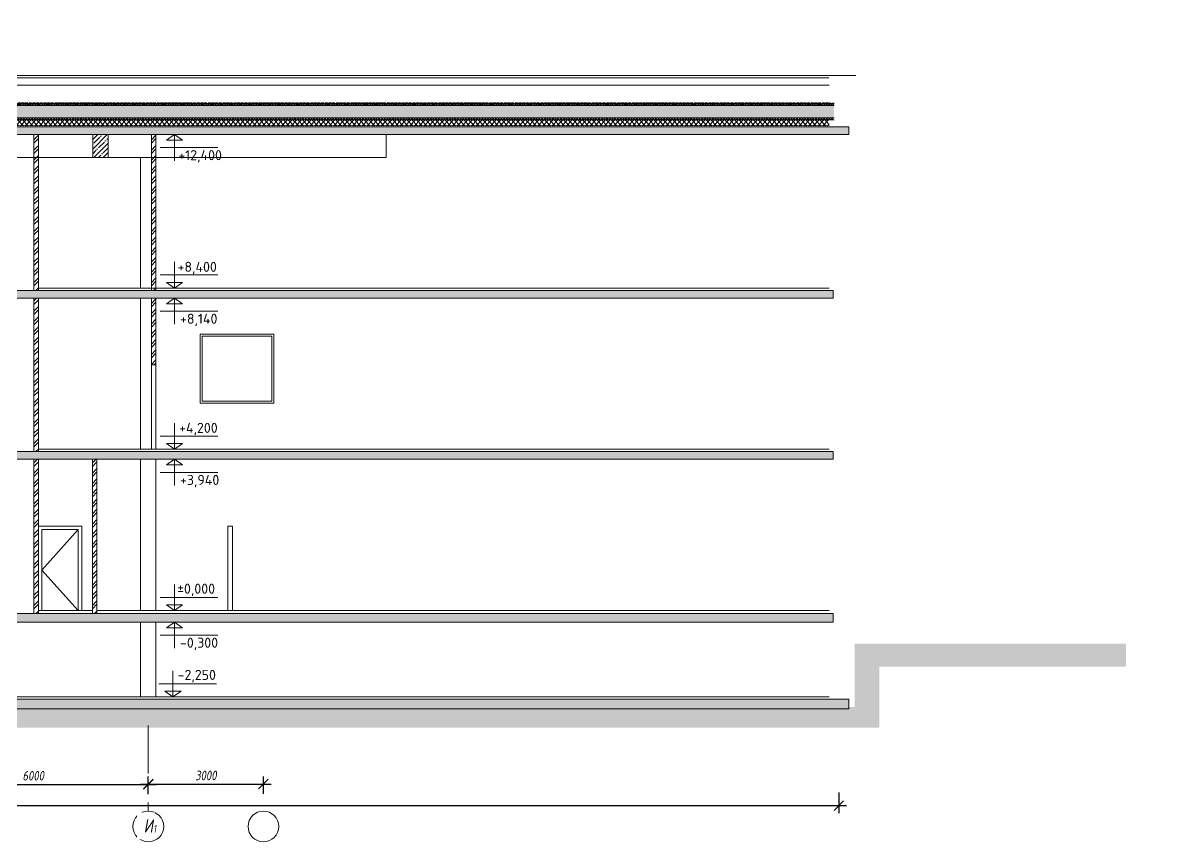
# Model space of a CAD drawing. Header units: millimetres. Extents: x -39 to 9534995, y -146829 to 289341.
# Drawn here: x 682505 to 712682, y 109722 to 131048 of the extents above; entities that cross this region are included whole.
import ezdxf

# ---------------------------------------------------------------- set-up
doc = ezdxf.new("R2010")
doc.units = ezdxf.units.MM
for name, pattern in [('ADSK_Штрих_ш3 п1_5', [4.5, 3, -1.5]), ('CENTER', [2, 1.25, -0.25, 0.25, -0.25]), ('CONTI', [0]), ('DASHED', [19.05, 12.7, -6.35])]:
    doc.linetypes.add(name, pattern=pattern)
for name, color, linetype, lineweight in [('24_Фасад_разрез_тонкая', 7, 'Continuous', 9), ('АР_Двери', 7, 'Continuous', 0), ('АР_Оси', 7, 'Continuous', 25), ('АР_Отметки', 7, 'Continuous', 5), ('СТЕНЫ кирпич ЛИДЕР', 250, 'Continuous', 15), ('Штриховка', 7, 'Continuous', 5), ('Штриховка в сечении', 7, 'Continuous', 18)]:
    doc.layers.add(name, color=color, linetype=linetype, lineweight=lineweight)
doc.layers.add('PDF _0', color=7, linetype='Continuous')
doc.layers.add('АР_Перегородки кирпич', color=34, linetype='Continuous')
doc.styles.add('PDF ISOCPEUR', font='isocpeur.ttf')
doc.styles.add('ГОСТ 2.304', font='CS_Gost2304.shx', dxfattribs={"oblique": 10})
doc.dimstyles.new('СПДС', dxfattribs={"dimscale": 100, "dimtxt": 2.5, "dimasz": 2.5, "dimexe": 2, "dimexo": 0.625, "dimgap": 1, "dimtad": 1, "dimdec": 0, "dimrnd": 5, "dimtxsty": 'ГОСТ 2.304', "dimblk": 'OBLIQUE', "dimblk1": 'OBLIQUE', "dimblk2": 'OBLIQUE', "dimcen": 2.5, "dimdle": 2, "dimadec": 0, "dimazin": 2, "dimtfac": 0.75, "dimtdec": 4, "dimtmove": 1, "dimatfit": 3, "dimfxl": 1, "dimtfill": 1, "dimtolj": 1, "dimarcsym": 1})

# ---------------------------------------------------------------- blocks, each defined once
blk = doc.blocks.new('_Oblique')
at = {"color": 0, "linetype": 'ByBlock', "lineweight": -2}
blk.add_line((-0.5, -0.5), (0.5, 0.5), dxfattribs=at)
blk = doc.blocks.new('*D133')
at = {"layer": 'Defpoints', "color": 0, "linetype": 'ByBlock', "lineweight": 9, "transparency": 16777216}
for p in [(685768, 111219), (679768, 110896), (685768, 110903)]:
    blk.add_point(p, dxfattribs=at)
at = {"layer": 'АР_Оси', "color": 0, "linetype": 'ByBlock', "lineweight": -2, "transparency": 16777216}
for p, q in [((679768, 110959), (679768, 111419)), ((685768, 110965), (685768, 111419)), ((679568, 111219), (685968, 111219))]:
    blk.add_line(p, q, dxfattribs=at)
at = {"layer": 'АР_Оси', "color": 0, "linetype": 'ByBlock', "lineweight": -2, "transparency": 16777216, "xscale": 250, "yscale": 250, "zscale": 250, "rotation": 180}
blk.add_blockref('_Oblique', (679768, 111219), dxfattribs=at)
at = {"layer": 'АР_Оси', "color": 0, "linetype": 'ByBlock', "lineweight": -2, "transparency": 16777216, "xscale": 250, "yscale": 250, "zscale": 250}
blk.add_blockref('_Oblique', (685768, 111219), dxfattribs=at)
at = {"layer": 'АР_Оси', "color": 0, "linetype": 'ByBlock', "lineweight": 9, "transparency": 16777216, "insert": (682768, 111444), "char_height": 250, "attachment_point": 5, "style": 'ГОСТ 2.304', "bg_fill": 3, "box_fill_scale": 1.1, "bg_fill_color": 256, "bg_fill_true_color": 13158600, "bg_fill_transparency": 0}
blk.add_mtext('\\A1;6000', dxfattribs=at)
blk = doc.blocks.new('*D134')
at = {"layer": 'Defpoints', "color": 0, "linetype": 'ByBlock', "lineweight": 9, "transparency": 16777216}
for p in [(655853, 111173), (703768, 111069), (703768, 110666)]:
    blk.add_point(p, dxfattribs=at)
at = {"layer": 'АР_Оси', "color": 0, "linetype": 'ByBlock', "lineweight": -2, "transparency": 16777216}
for p, q in [((655853, 111111), (655853, 110466)), ((703768, 111006), (703768, 110466)), ((655653, 110666), (703968, 110666))]:
    blk.add_line(p, q, dxfattribs=at)
at = {"layer": 'АР_Оси', "color": 0, "linetype": 'ByBlock', "lineweight": -2, "transparency": 16777216, "xscale": 250, "yscale": 250, "zscale": 250, "rotation": 180}
blk.add_blockref('_Oblique', (655853, 110666), dxfattribs=at)
at = {"layer": 'АР_Оси', "color": 0, "linetype": 'ByBlock', "lineweight": -2, "transparency": 16777216, "xscale": 250, "yscale": 250, "zscale": 250}
blk.add_blockref('_Oblique', (703768, 110666), dxfattribs=at)
at = {"layer": 'АР_Оси', "color": 0, "linetype": 'ByBlock', "lineweight": 9, "transparency": 16777216, "insert": (679023, 110891), "char_height": 250, "attachment_point": 5, "style": 'ГОСТ 2.304', "bg_fill": 3, "box_fill_scale": 1.1, "bg_fill_color": 256, "bg_fill_true_color": 13158600, "bg_fill_transparency": 0}
blk.add_mtext('\\A1;47915', dxfattribs=at)
blk = doc.blocks.new('*D128')
at = {"layer": 'Defpoints', "color": 0, "linetype": 'ByBlock', "lineweight": 9, "transparency": 16777216}
for p in [(688768, 111226), (685768, 110903), (688768, 110909)]:
    blk.add_point(p, dxfattribs=at)
at = {"layer": 'АР_Оси', "color": 0, "linetype": 'ByBlock', "lineweight": -2, "transparency": 16777216}
for p, q in [((685768, 110965), (685768, 111426)), ((688768, 110972), (688768, 111426)), ((685568, 111226), (688968, 111226))]:
    blk.add_line(p, q, dxfattribs=at)
at = {"layer": 'АР_Оси', "color": 0, "linetype": 'ByBlock', "lineweight": -2, "transparency": 16777216, "xscale": 250, "yscale": 250, "zscale": 250, "rotation": 180}
blk.add_blockref('_Oblique', (685768, 111226), dxfattribs=at)
at = {"layer": 'АР_Оси', "color": 0, "linetype": 'ByBlock', "lineweight": -2, "transparency": 16777216, "xscale": 250, "yscale": 250, "zscale": 250}
blk.add_blockref('_Oblique', (688768, 111226), dxfattribs=at)
at = {"layer": 'АР_Оси', "color": 0, "linetype": 'ByBlock', "lineweight": 9, "transparency": 16777216, "insert": (687268, 111451), "char_height": 250, "attachment_point": 5, "style": 'ГОСТ 2.304', "bg_fill": 3, "box_fill_scale": 1.1, "bg_fill_color": 256, "bg_fill_true_color": 13158600, "bg_fill_transparency": 0}
blk.add_mtext('\\A1;3000', dxfattribs=at)
blk = doc.blocks.new('A$Cd8d14d9d')
at = {"lineweight": 9, "ltscale": 150}
for p, q in [((0, 682), (0, 0)), ((-372, 341), (1132, 341)), ((-380, 0), (380, 0))]:
    blk.add_line(p, q, dxfattribs=at)
blk.add_lwpolyline([(0, 0), (210, 147), (-210, 147), (0, 0)], dxfattribs=at)

msp = doc.modelspace()

# ---------------------------------------------------------------- hatches: boundary and pattern name
at = {"lineweight": 9, "ltscale": 100, "transparency": 33554687}
h = msp.add_hatch(dxfattribs=at)
h.set_pattern_fill('ANSI35', color=0, scale=700)
h.set_pattern_definition([(45, (214104.09, -172807.25), (-123.743687, 123.743687), []), (45, (214227.83, -172807.25), (-123.743687, 123.743687), [218.75, -43.75, 0, -43.75])])
h.paths.add_polyline_path([(704027.8, 128347.3), (655212.7, 128347.3), (655212.8, 128147.4), (667312.9, 128147.3), (667368.8, 128147.3), (704027.8, 128147.4)])
at = {"lineweight": 9, "ltscale": 40, "true_color": 0x383e42}
h = msp.add_hatch(dxfattribs=at)
h.set_pattern_fill('ANSI32', color=250, scale=500, angle=360)
h.set_pattern_definition([(45, (217318.24, -168544.58), (-132.58252, 132.58252), []), (45, (217406.62, -168544.58), (-132.58252, 132.58252), [])])
h.paths.add_polyline_path([(682901.8, 128147.4), (682901.7, 124085.4), (682781.9, 124085.4), (682781.9, 128147.4)])
at = {"lineweight": 9, "ltscale": 100, "transparency": 33554687}
h = msp.add_hatch(dxfattribs=at)
h.set_pattern_fill('ANSI35', color=0, scale=700)
h.set_pattern_definition([(45, (224854.09, -172807.16), (-123.743687, 123.743687), []), (45, (224977.83, -172807.16), (-123.743687, 123.743687), [218.75, -43.75, 0, -43.75])])
h.paths.add_polyline_path([(684717.1, 128147.4), (684318.5, 128147.4), (684318, 127547.5), (684517.8, 127547.4), (684317.9, 127547.4), (684718.8, 127547.4)])
at = {"lineweight": 9, "ltscale": 40, "true_color": 0x383e42}
h = msp.add_hatch(dxfattribs=at)
h.set_pattern_fill('ANSI32', color=250, scale=500, angle=360)
h.set_pattern_definition([(45, (220384.08, -168544.62), (-132.58252, 132.58252), []), (45, (220472.46, -168544.62), (-132.58252, 132.58252), [])])
h.paths.add_polyline_path([(685967.6, 128147.3), (685967.6, 124085.3), (685847.7, 124085.3), (685847.8, 128147.3)])
at = {"lineweight": 9, "ltscale": 100, "transparency": 33554687}
h = msp.add_hatch(dxfattribs=at)
h.set_pattern_fill('ANSI35', color=0, scale=700)
h.set_pattern_definition([(45, (214104.09, -172806.6), (-123.743687, 123.743687), []), (45, (214227.83, -172806.6), (-123.743687, 123.743687), [218.75, -43.75, 0, -43.75])])
h.paths.add_polyline_path([(679567.7, 124085.4), (703617.8, 124085.4), (703617.8, 123885.4), (679567.7, 123885.4)])
at = {"lineweight": 9, "ltscale": 40, "true_color": 0x383e42}
h = msp.add_hatch(dxfattribs=at)
h.set_pattern_fill('ANSI32', color=250, scale=500, angle=360)
h.set_pattern_definition([(45, (217318.24, -172742.6), (-132.58252, 132.58252), []), (45, (217406.62, -172742.6), (-132.58252, 132.58252), [])])
h.paths.add_polyline_path([(682901.7, 123885.4), (682901.7, 119887.4), (682781.9, 119887.4), (682781.9, 123885.4)])
h = msp.add_hatch(dxfattribs=at)
h.set_pattern_fill('ANSI32', color=250, scale=500, angle=360)
h.set_pattern_definition([(45, (220383.95, -172806.6), (-132.58252, 132.58252), []), (45, (220472.34, -172806.6), (-132.58252, 132.58252), [])])
h.paths.add_polyline_path([(685967.5, 123885.4), (685967.5, 122144.3), (685847.6, 122144.3), (685847.6, 123885.4)])
at = {"lineweight": 9, "ltscale": 100, "transparency": 33554687}
h = msp.add_hatch(dxfattribs=at)
h.set_pattern_fill('ANSI35', color=0, scale=700)
h.set_pattern_definition([(45, (214104.09, -172786.64), (-123.743687, 123.743687), []), (45, (214227.83, -172786.64), (-123.743687, 123.743687), [218.75, -43.75, 0, -43.75])])
h.paths.add_polyline_path([(703615.7, 119887.3), (655752.8, 119887.3), (655752.8, 119687.3), (667192.9, 119687.2), (667230.3, 119687.3), (703615.7, 119687.3)])
at = {"lineweight": 9, "ltscale": 40, "true_color": 0x383e42}
h = msp.add_hatch(dxfattribs=at)
h.set_pattern_fill('ANSI32', color=250, scale=500, angle=360)
h.set_pattern_definition([(45, (217318.23, -176962.63), (-132.58252, 132.58252), []), (45, (217406.62, -176962.63), (-132.58252, 132.58252), [])])
h.paths.add_polyline_path([(682901.7, 119687.3), (682901.7, 115667.3), (682781.9, 115667.3), (682781.9, 119687.3)])
h = msp.add_hatch(dxfattribs=at)
h.set_pattern_fill('ANSI32', color=250, scale=500, angle=360)
h.set_pattern_definition([(45, (218845.12, -176962.63), (-132.58252, 132.58252), []), (45, (218933.5, -176962.63), (-132.58252, 132.58252), [])])
h.paths.add_polyline_path([(684428.6, 119687.3), (684428.6, 115667.3), (684308.7, 115667.3), (684308.7, 119687.3)])
at = {"lineweight": 9, "ltscale": 100, "transparency": 33554687}
h = msp.add_hatch(dxfattribs=at)
h.set_pattern_fill('ANSI35', color=0, scale=700)
h.set_pattern_definition([(45, (214336.59, -172806.2), (-123.743687, 123.743687), []), (45, (214460.33, -172806.2), (-123.743687, 123.743687), [218.75, -43.75, 0, -43.75])])
h.paths.add_polyline_path([(703614.8, 115667.3), (655752.7, 115667.3), (655752.8, 115446.2), (667545.4, 115446.2), (655752.3, 115446.2), (703616.1, 115446.3)])
at = {"lineweight": 9, "ltscale": 40, "true_color": 0x383e42}
h = msp.add_hatch(dxfattribs=at)
h.set_pattern_fill('EARTH', color=250, scale=2000, angle=45)
h.set_pattern_definition([(45, (214104.1, -172806.6), (0, 707.1068), [500, -500]), (45, (213971.5, -172674), (0, 707.1068), [500, -500]), (45, (213838.9, -172541.43), (0, 707.1068), [500, -500]), (135, (213838.9, -172453.05), (-707.1068, 6e-14), [500, -500]), (135, (213971.5, -172320.46), (-707.1068, 6e-14), [500, -500]), (135, (214104.1, -172187.9), (-707.1068, 6e-14), [500, -500])])
h.paths.add_polyline_path([(704820.3, 114281.5), (711254.8, 114281.5), (711254.8, 114888.1), (704177.8, 114888.1), (704177.8, 113237.2), (673967.8, 113236.7), (673967.8, 112939.5), (655212.9, 112938.4), (655212.8, 113979.4), (655052.8, 113979.4), (655052.8, 115477.3), (648986.3, 115477.3), (648986.3, 114787.7), (654384.5, 114787.7), (654384.5, 112446.7), (674518.2, 112446.7), (674518.2, 112696.7), (704820.3, 112696.7)])
at = {"lineweight": 9, "ltscale": 100, "transparency": 33554687}
h = msp.add_hatch(dxfattribs=at)
h.set_pattern_fill('ANSI35', color=0, scale=700)
h.set_pattern_definition([(45, (214104.09, -172856.6), (-123.743687, 123.743687), []), (45, (214227.83, -172856.6), (-123.743687, 123.743687), [218.75, -43.75, 0, -43.75])])
h.paths.add_polyline_path([(673567.8, 113437), (704027.8, 113437), (704027.8, 113188.3), (673567.8, 113185.6)])
at = {"layer": 'Штриховка', "lineweight": 9, "transparency": 33554636}
h = msp.add_hatch(dxfattribs=at)
h.set_pattern_fill('AR-SAND', color=256, scale=20)
h.set_pattern_definition([(37.5, (214104.09, -172806.6), (-1.2598672, 38.5364754), [0, -30.4, 0, -34, 0, -32.5]), (7.5, (214104.09, -172806.6), (35.395534, 56.4429213), [0, -16.4, 0, -27.4, 0, -10.5]), (327.5, (214079.49, -172806.6), (62.2828372, 0.113181), [0, -10, 0, -36, 0, -47]), (317.5, (214079.49, -172806.6), (60.122532, 17.5535113), [0, -5, 0, -23.6, 0, -27])])
h.paths.add_polyline_path([(703642, 128958.9), (703642, 128906.9), (655593.5, 128906.9), (655593.5, 128958.9)])
h = msp.add_hatch(dxfattribs=at)
h.set_pattern_fill('ANSI37', color=256, scale=400)
h.set_pattern_definition([(45, (519854.484, -172779.513), (-35.355339, 35.355339), []), (135, (519854.484, -172779.513), (-35.355339, -35.355339), [])])
h.paths.add_polyline_path([(703642, 128579.4), (703642, 128527.4), (655593.5, 128527.4), (655593.5, 128579.4)])
h = msp.add_hatch(dxfattribs=at)
h.set_pattern_fill('ANSI37', color=256, scale=700)
h.set_pattern_definition([(45, (214104.15, -172777.2), (-61.871843, 61.871843), []), (135, (214104.15, -172777.2), (-61.871843, -61.871843), [])])
h.paths.add_polyline_path([(703517.9, 128527.3), (655852.8, 128527.3), (655852.9, 128377.4), (667213, 128377.3), (667239.1, 128377.4), (703517.8, 128377.4)])
at = {"layer": 'Штриховка в сечении', "lineweight": 9, "ltscale": 2, "transparency": 33554636}
h = msp.add_hatch(dxfattribs=at)
h.set_pattern_fill('GRAVEL', color=256, scale=400)
h.set_pattern_definition([(228.0127875, (214392.09, -172407.247), (-3200, -3600), [53.8144, -5327.63522]), (184.9697407, (214356.09, -172447.247), (4800, 400), [92.3472, -9142.3699]), (132.510447, (214264.09, -172455.247), (4000, -4400), [65.1152, -6446.41304]), (267.273689, (214108.09, -172555.247), (400, 8000), [84.0952, -8325.42322]), (292.833654, (214104.09, -172639.247), (-2000, 4800), [82.462, -8163.74925]), (357.273689, (214136.09, -172715.247), (-8000, 400), [84.0952, -8325.42322]), (37.6942405, (214220.09, -172719.247), (-5200, -4000), [111.2116, -11009.93942]), (72.2553284, (214308.09, -172651.247), (2800, 8800), [104.9952, -10394.5286]), (121.4295656, (214340.09, -172551.247), (-3200, 5200), [84.38, -8353.62924]), (175.236358, (214296.09, -172479.247), (4400, -400), [96.3328, -4720.30503]), (222.3974378, (214200.09, -172471.247), (-4800, -4400), [124.5792, -12333.35]), (138.814075, (214504.09, -172559.247), (-2800, 2400), [42.5204, -4209.53793]), (171.4692344, (214472.09, -172531.247), (5200, -800), [80.8948, -8008.60457]), (225, (214392.1, -172519.25), (-4e-14, -400), [56.5684, -509.11702]), (203.19859, (214364.09, -172471.247), (2000, 800), [30.4632, -3015.84604]), (291.80141, (214336.09, -172483.25), (-400, 1200), [43.0812, -2110.98472]), (30.963757, (214352.09, -172523.25), (1200, 800), [69.9716, -2262.40916]), (161.56505, (214412.09, -172487.25), (800, -400), [50.5964, -1214.31466]), (16.3895403, (214104.09, -172483.247), (4000, 1200), [70.88, -7017.13806]), (70.346176, (214172.09, -172463.247), (-1600, -4400), [59.4644, -5886.9631]), (293.19859, (214412.09, -172407.247), (-800, 2000), [60.926, -2985.38324]), (343.6104597, (214436.09, -172463.247), (-4000, 1200), [70.88, -7017.13806]), (339.443955, (214104.09, -172731.247), (-2000, 800), [68.352, -3349.2495]), (294.7751406, (214168.09, -172755.247), (-2000, 4400), [57.2712, -5669.85723]), (66.80141, (214416.09, -172807.247), (800, 2000), [60.926, -2985.38324]), (17.3540246, (214440.09, -172751.247), (-5200, -1600), [67.0524, -6638.16945]), (69.443955, (214220.09, -172807.247), (-800, -2000), [34.176, -3383.4255]), (101.309932, (214392.09, -172807.25), (-400, 1600), [20.396, -2019.2118]), (165.963757, (214388.09, -172787.25), (1200, -400), [82.462, -1566.78025]), (186.009006, (214308.09, -172767.247), (4000, 400), [76.42, -7565.56927]), (303.690068, (214352.09, -172559.25), (-400, 800), [57.6888, -1384.5317]), (353.1572266, (214384.09, -172607.247), (6800, -800), [100.7176, -9971.02505]), (60.945396, (214484.09, -172619.247), (-1600, -2800), [41.1824, -4077.06966]), (90, (214504.1, -172583.25), (-400, 400), [24, -376]), (120.256437, (214300.09, -172755.247), (1600, -2800), [55.5696, -5501.408]), (48.0127875, (214272.09, -172707.247), (3200, 3600), [107.6288, -5273.82082]), (0, (214344.1, -172627.25), (400, 400), [104, -296]), (325.3048465, (214448.09, -172627.247), (4000, -2800), [63.2456, -6261.30972]), (254.054604, (214500.09, -172663.247), (-400, -1600), [58.2408, -2853.80316]), (207.6459754, (214484.09, -172719.247), (-7600, -4000), [94.826, -9387.78967]), (175.4260787, (214400.09, -172763.247), (-5200, 400), [100.3196, -9931.62936])])
h.paths.add_polyline_path([(703641.5, 128906.9), (655593.5, 128906.8), (655593.6, 128579.4), (667212.9, 128579.4), (667355.1, 128579.4), (703642.5, 128579.4)])

# ---------------------------------------------------------------- linework, layer by layer
at = {"lineweight": 9, "ltscale": 150}
for p, q in [((655593.5, 128958.9), (703642, 128958.9)), ((684308.6, 115667.3), (684308.6, 119687.4)), ((673687.8, 113498.1), (703517.8, 113498.1, 1.2))]:
    msp.add_line(p, q, dxfattribs=at)
at = {"linetype": 'ADSK_Штрих_ш3 п1_5', "lineweight": 9, "ltscale": 10}
msp.add_line((655593.5, 128929), (703642, 128929), dxfattribs=at)
at = {"lineweight": 9, "ltscale": 100}
for points in [[(679567.8, 127547.3), (691967.8, 127547.3), (691967.8, 128147.3), (679567.8, 128147.3)], [(684317.9, 127547.4), (684717.6, 127547.4), (684717.6, 128147.4), (684317.9, 128147.4)]]:
    msp.add_lwpolyline(points, close=True, dxfattribs=at)
at = {"color": 3, "lineweight": 9, "ltscale": 150}
msp.add_lwpolyline([(685567.8, 127547.3), (685567.8, 124147), (685967.8, 124147), (685967.8, 127549.5), (685967.6, 127549.5)], dxfattribs=at)
for points in [[(685567.8, 119947), (685967.8, 119947), (685967.8, 123885.4), (685567.8, 123885.4)], [(685567.8, 115747), (685967.8, 115747), (685967.8, 119687.4), (685567.8, 119687.4)]]:
    msp.add_lwpolyline(points, close=True, dxfattribs=at)
at = {"color": 3, "lineweight": 9, "ltscale": 150, "elevation": -1.2}
msp.add_lwpolyline([(685567.8, 113498.1), (685967.8, 113498.1), (685967.8, 115446.3), (685567.8, 115446.3)], close=True, dxfattribs=at)
at = {"layer": '24_Фасад_разрез_тонкая', "linetype": 'DASHED', "lineweight": 9, "ltscale": 7}
msp.add_line((655593.5, 128964.9), (703642, 128964.9), dxfattribs=at)
at = {"layer": '24_Фасад_разрез_тонкая', "linetype": 'DASHED', "lineweight": 9, "ltscale": 5}
msp.add_line((655704.5, 128975.1), (703536.9, 128975.1), dxfattribs=at)
at = {"layer": '24_Фасад_разрез_тонкая', "lineweight": 9}
for points in [[(703642, 128579.4), (655593.5, 128579.4)], [(703518.8, 128378.4), (655852.9, 128377.4)]]:
    msp.add_lwpolyline(points, dxfattribs=at)
at = {"layer": 'АР_Двери', "lineweight": 9, "ltscale": 150}
for points in [[(687117.2, 121147.3), (689037.2, 121147.3), (689037.2, 122947.3), (687117.2, 122947.3)], [(687167.2, 121197.3), (688987.2, 121197.3), (688987.2, 122897.3), (687167.2, 122897.3)], [(685847.8, 122146.4), (685967.8, 122146.4), (685967.8, 119946.7), (685847.8, 119946.7)], [(684032, 115747.3), (682901.8, 115747.3), (682901.8, 117946), (684032, 117946)], [(683942, 115747.3), (682991.8, 115747.3), (682991.8, 117856), (683942, 117856)], [(687840.9, 117946), (687960.9, 117946), (687960.9, 115746.3), (687840.9, 115746.3)]]:
    msp.add_lwpolyline(points, close=True, dxfattribs=at)
msp.add_lwpolyline([(683942, 117856), (682991.8, 116801.6), (683942.1, 115747.3)], dxfattribs=at)
at = {"layer": 'АР_Отметки', "color": 18, "lineweight": 9, "true_color": 0x000000}
msp.add_line((703517.8, 119947.3), (682901.8, 119947.3), dxfattribs=at)
at = {"layer": 'АР_Перегородки кирпич', "lineweight": 9, "ltscale": 100}
for points in [[(682781.8, 124085.4), (682901.8, 124085.4), (682901.8, 128147.4), (682781.8, 128147.4)], [(685847.6, 124085.3), (685967.6, 124085.3), (685967.6, 128147.3), (685847.6, 128147.3)], [(682781.8, 119887.4), (682901.8, 119887.4), (682901.8, 123885.4), (682781.8, 123885.4)], [(685847.8, 122146.4), (685967.8, 122146.4), (685967.8, 123885.4), (685847.8, 123885.4)], [(682781.8, 115667.3), (682901.8, 115667.3), (682901.8, 119687.4), (682781.8, 119687.4)], [(684308.6, 115667.3), (684428.6, 115667.3), (684428.6, 119687.4), (684308.6, 119687.4)]]:
    msp.add_lwpolyline(points, close=True, dxfattribs=at)
at = {"layer": 'СТЕНЫ кирпич ЛИДЕР', "lineweight": 9, "ltscale": 100}
for p, q in [((655032.6, 129687.3), (704207.9, 129687.3)), ((655878.8, 129622.5), (703503.9, 129622.5)), ((655858.7, 129436.3), (703515.8, 129436.3)), ((655593.5, 128906.9), (703642, 128906.9)), ((655852.9, 128527.4), (703642, 128527.4)), ((682901.8, 124147.3), (703518.3, 124147)), ((682901.8, 115746.8), (684308.6, 115746.8)), ((684428.6, 115746.8), (703517.8, 115747))]:
    msp.add_line(p, q, dxfattribs=at)
for points in [[(655212.8, 128147.3), (704027.8, 128147.4), (704027.8, 128347.3), (655212.8, 128347.3)], [(703617.8, 123885.4), (679567.7, 123885.4), (679567.7, 124085.4), (703617.8, 124085.4)], [(655752.8, 119687.3), (703615.7, 119687.3), (703615.7, 119887.3), (655752.8, 119887.3)], [(655752.8, 115446.2), (703615.7, 115446.3), (703615.7, 115667.3), (655752.8, 115667.3)]]:
    msp.add_lwpolyline(points, close=True, dxfattribs=at)
msp.add_lwpolyline([(673567.8, 113137), (673567.8, 113437), (704027.8, 113437), (704027.8, 113188), (673967.8, 113185.9)], dxfattribs=at)

# ---------------------------------------------------------------- block references
at = {"lineweight": 9, "ltscale": 150, "xscale": -1, "rotation": 180.0004533116229}
for p in [(686448.3, 128147.4), (686448.3, 123885.4), (686448.3, 119687.4), (686448.3, 115446.3, 1.2)]:
    msp.add_blockref('A$Cd8d14d9d', p, dxfattribs=at)
at = {"lineweight": 9, "ltscale": 150}
for p in [(686448.3, 124147.2, 0.4), (686448.3, 119947.3), (686448.3, 115747.4, 0.4), (686410.7, 113497)]:
    msp.add_blockref('A$Cd8d14d9d', p, dxfattribs=at)

# ---------------------------------------------------------------- texts
at = {"layer": 'PDF _0', "lineweight": 9, "char_height": 262.49, "style": 'PDF ISOCPEUR'}
for s, insert, attachment_point in [('+12,400', (686550, 127741.1), 1), ('+8,400', (686530.7, 124508.1), 7), ('+8,140', (686593.9, 123479.2), 1), ('+4,200', (686571, 120313.7), 7), ('+3,940', (686593.9, 119281.1), 1), ('-0,300', (686593.9, 115040.1, 1.2), 1), ('-2,250', (686532, 113877.6, 0), 7)]:
    msp.add_mtext(s, dxfattribs=dict(at, insert=insert, attachment_point=attachment_point))
at = {"layer": 'PDF _0', "lineweight": 9, "insert": (686519.1, 116123.5), "char_height": 262.49, "attachment_point": 7, "rotation": 359.99739, "style": 'PDF ISOCPEUR'}
msp.add_mtext('%%P0,000', dxfattribs=at)

# ---------------------------------------------------------------- dimensions: what is measured, and where the dimension line sits
at = {"layer": 'АР_Оси', "color": 18, "linetype": 'ByBlock', "lineweight": 9, "true_color": 0x000000}
dim = msp.add_linear_dim(base=(685767.8, 111218.9), p1=(679767.8, 110896.1), p2=(685767.8, 110902.7), dimstyle='СПДС', dxfattribs=at)
dim.commit()
dim.dimension.update_dxf_attribs({"geometry": '*D133', "text_midpoint": (682767.8, 111443.9)})

# ---------------------------------------------------------------- next in the draw order: dimensions: what is measured, and where the dimension line sits
dim = msp.add_linear_dim(base=(703767.8, 110665.9), p1=(655852.8, 111173.5), p2=(703767.8, 111068.9), dimstyle='СПДС', dxfattribs=at)
dim.commit()
dim.dimension.update_dxf_attribs({"geometry": '*D134', "text_midpoint": (679023.1, 110665.9), "dimtype": 160})

# ---------------------------------------------------------------- next in the draw order: linework, layer by layer
at = {"layer": 'АР_Оси', "color": 6, "linetype": 'CENTER', "lineweight": 9, "ltscale": 1000}
msp.add_line((685767.8, 112748.9), (685767.8, 110527.2), dxfattribs=at)
at = {"layer": 'АР_Оси', "color": 6, "linetype": 'CONTI', "lineweight": 9, "ltscale": 1000}
for centre in [(685767.8, 110121.6), (688767.8, 110121.6)]:
    msp.add_circle(centre, 400, dxfattribs=at)

# ---------------------------------------------------------------- next in the draw order: texts
at = {"layer": 'АР_Оси', "color": 6, "linetype": 'CONTI', "lineweight": 9, "ltscale": 1000, "insert": (685646, 110312), "char_height": 350, "width": 123.867, "attachment_point": 1, "line_spacing_factor": 1.149209, "style": 'ГОСТ 2.304', "bg_fill": 2}
msp.add_mtext('И{\\H0.57143x;1}', dxfattribs=at)

# ---------------------------------------------------------------- next in the draw order: dimensions: what is measured, and where the dimension line sits
at = {"layer": 'АР_Оси', "color": 18, "linetype": 'ByBlock', "lineweight": 9, "true_color": 0x000000}
dim = msp.add_linear_dim(base=(688767.8, 111225.5), p1=(685767.8, 110902.7), p2=(688767.8, 110909.3), dimstyle='СПДС', dxfattribs=at)
dim.commit()
dim.dimension.update_dxf_attribs({"geometry": '*D128', "text_midpoint": (687267.8, 111450.5)})

doc.saveas('drawing.dxf')
